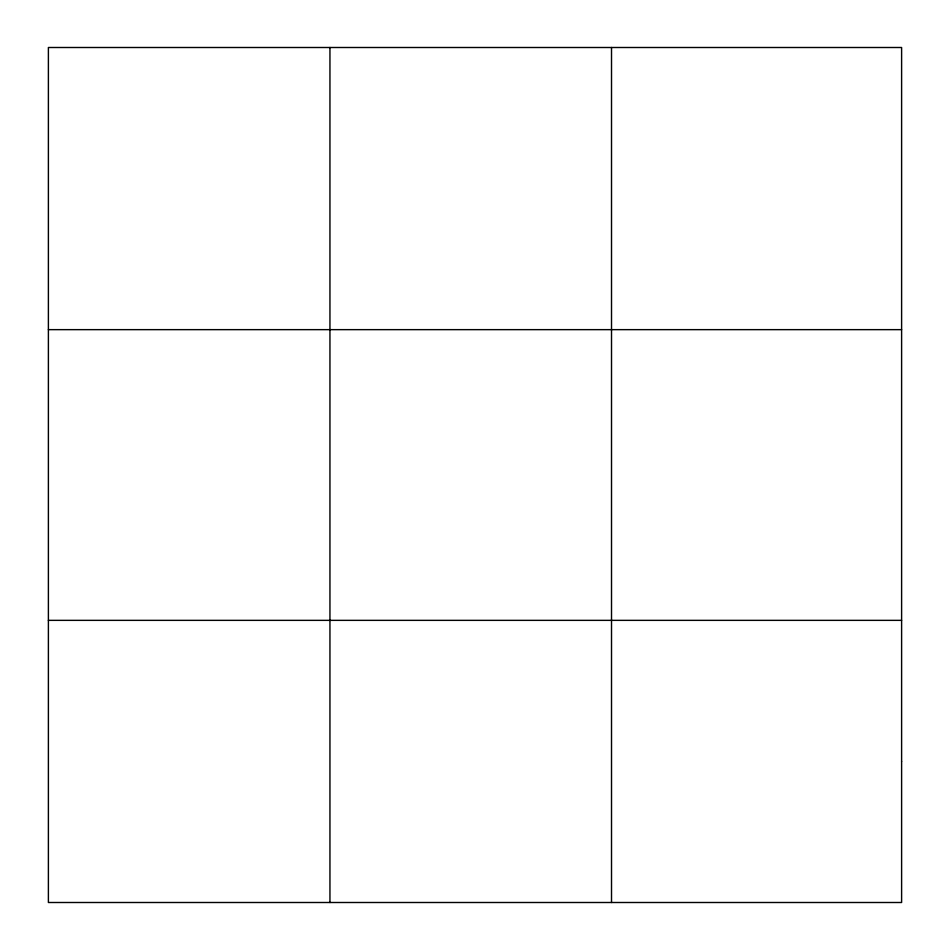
<?xml version="1.0" encoding="UTF-8"?>
<svg xmlns="http://www.w3.org/2000/svg" width="950" height="950" viewBox="0 0 950 950"><rect width="100%" height="100%" fill="white"/><g stroke="black" fill="none" stroke-linecap="round" stroke-linejoin="round"><path stroke-width="1.43" d="M329.947 902.5L329.947 47.5M611.515 902.5L611.515 47.5M48.391 329.65L901.609 329.65M48.391 620.35L901.609 620.35M901.609 761.425L901.609 902.5L48.391 902.5L48.391 47.5L901.609 47.5L901.609 761.425"/></g></svg>
